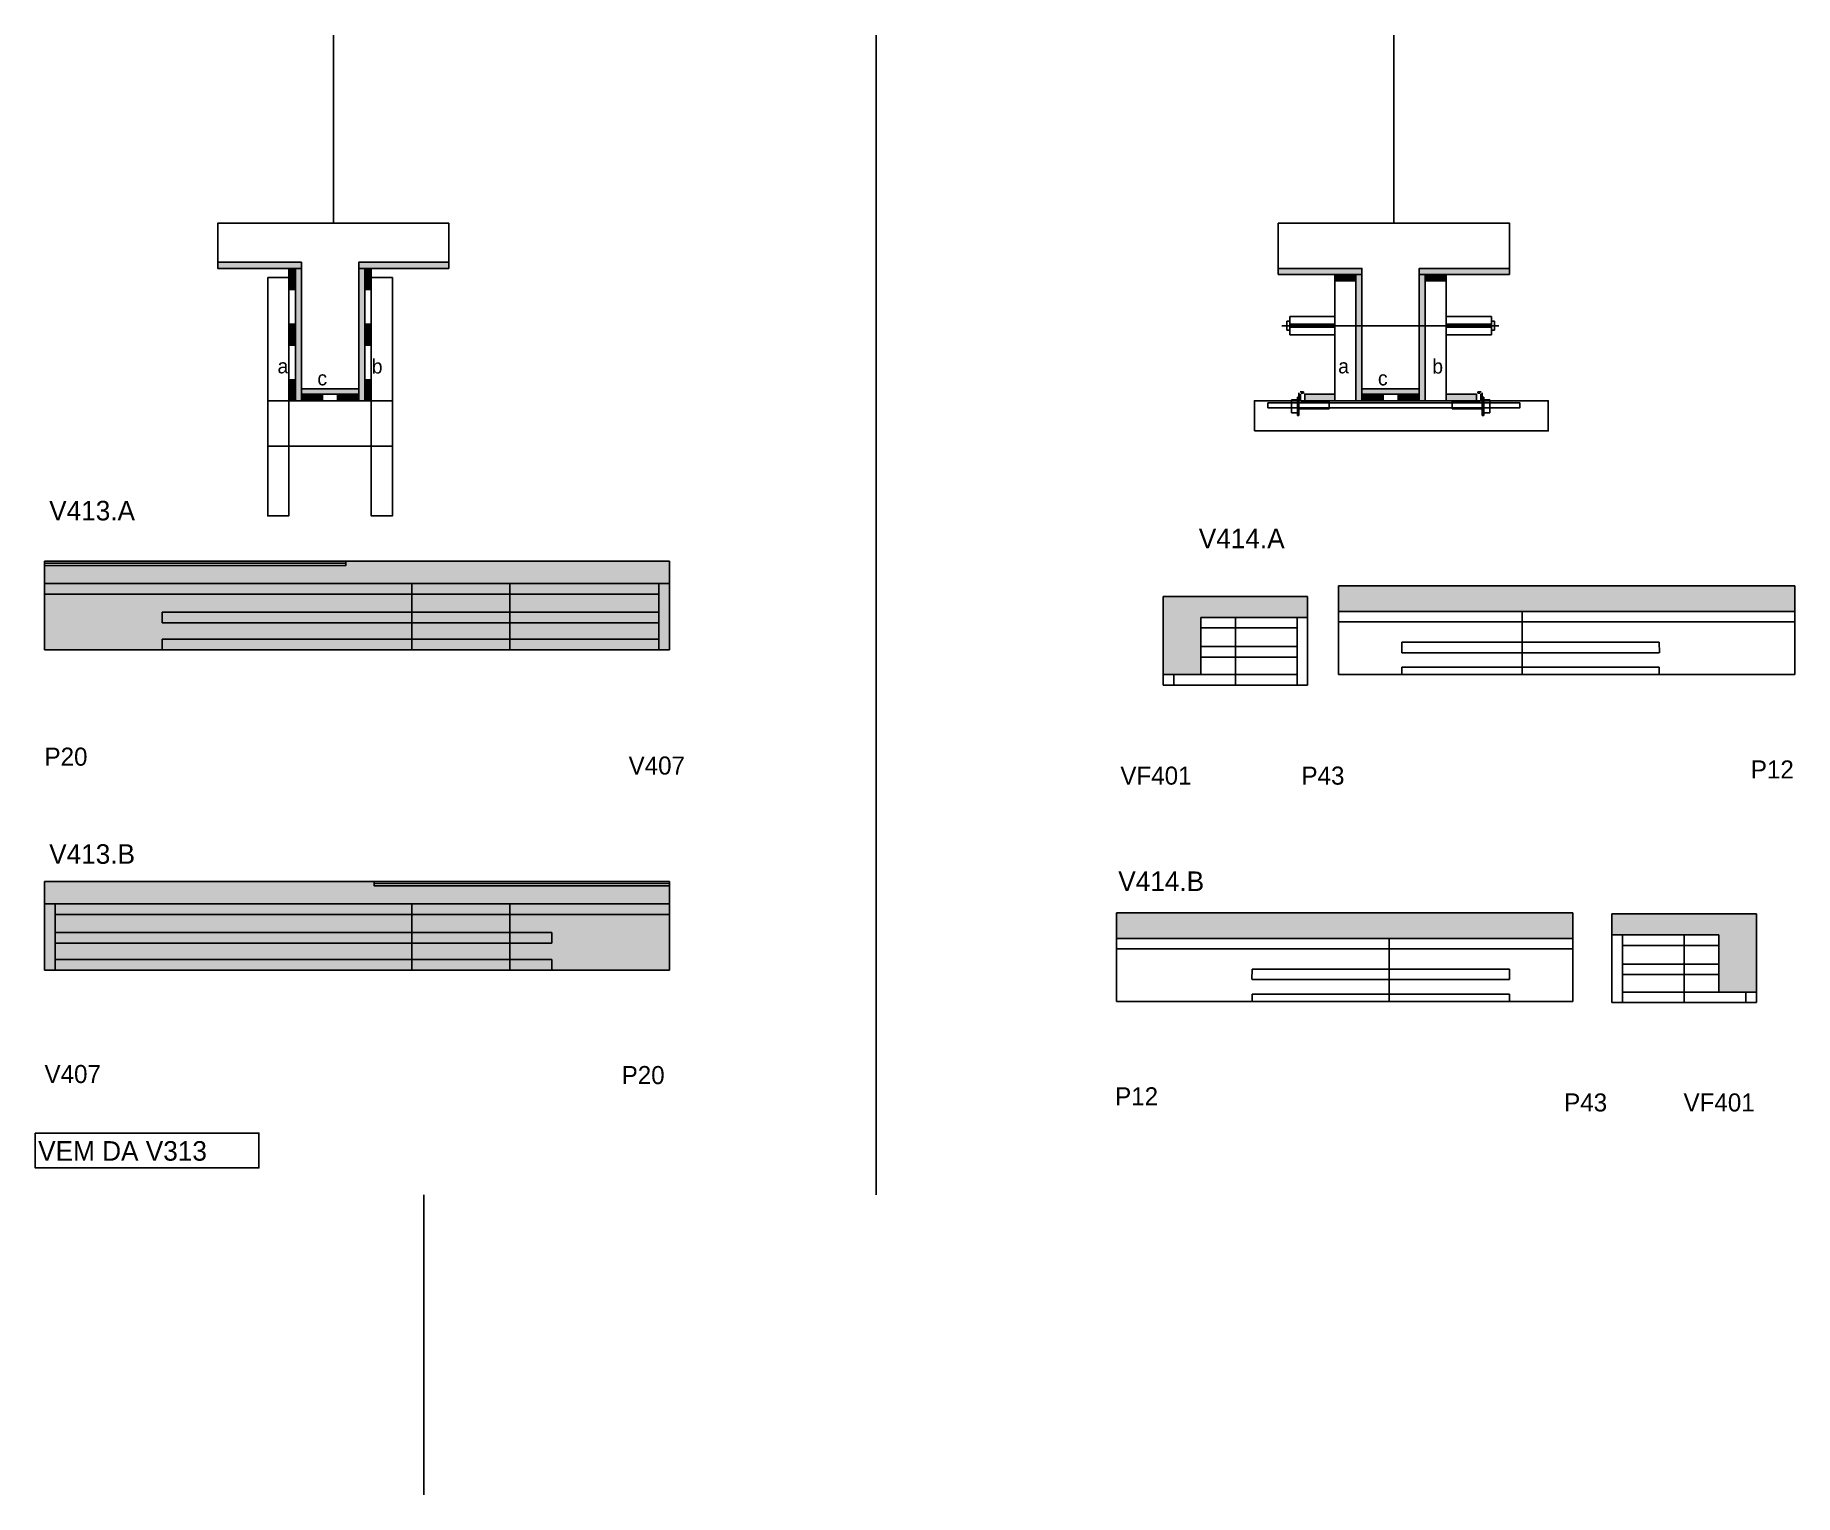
# Model space of a CAD drawing. Header units: metres. Extents: x 6444 to 7612, y 2593 to 3563.
import ezdxf

# ---------------------------------------------------------------- set-up
doc = ezdxf.new("R2010")
doc.units = ezdxf.units.M
for name, color, linetype in [('5', 7, 'Continuous'), ('barrote', 7, 'Continuous'), ('CONCRETO', 7, 'Continuous'), ('COTA', 7, 'Continuous'), ('detalhes', 7, 'Continuous'), ('Hachura', 7, 'Continuous'), ('Madeira', 7, 'Continuous'), ('Painéis', 7, 'Continuous'), ('presilha', 7, 'Continuous'), ('REAPROVEITAMENTO', 7, 'Continuous'), ('SARR_2.2x7', 7, 'Continuous'), ('SARR_3.5x7', 7, 'Continuous'), ('SARR_EDITAR', 7, 'Continuous'), ('SCO-___-LAJ', 7, 'Continuous'), ('TENSOR', 7, 'Continuous'), ('Texto Seção', 7, 'Continuous')]:
    doc.layers.add(name, color=color, linetype=linetype)

msp = doc.modelspace()

# ---------------------------------------------------------------- hatches: boundary and pattern name
at = {"layer": 'COTA'}
h = msp.add_hatch(color=7, dxfattribs=at)
h.dxf.hatch_style = 1
h.paths.add_polyline_path([(6649.8, 3210.4), (6449.8, 3210.4), (6449.8, 3210.4), (6449.8, 3198.4), (6449.8, 3198.4), (6864.8, 3198.4), (6864.8, 3198.4), (6864.8, 3213.4), (6864.8, 3213.4), (6649.8, 3213.4), (6649.8, 3213.4), (6649.8, 3210.4)])
h = msp.add_hatch(color=7, dxfattribs=at)
h.dxf.hatch_style = 1
h.paths.add_polyline_path([(7612.4, 3179.9), (7612.4, 3196.9), (7612.4, 3196.9), (7309.4, 3196.9), (7309.4, 3196.9), (7309.4, 3179.9), (7309.4, 3179.9), (7612.4, 3179.9)])
h = msp.add_hatch(color=7, dxfattribs=at)
h.dxf.hatch_style = 1
h.paths.add_polyline_path([(7217.8, 3175.9), (7288.8, 3175.9), (7288.8, 3175.9), (7288.8, 3189.9), (7288.8, 3189.9), (7192.8, 3189.9), (7192.8, 3189.9), (7192.8, 3137.9), (7192.8, 3137.9), (7217.8, 3137.9), (7217.8, 3137.9), (7217.8, 3175.9)])
h = msp.add_hatch(color=7, dxfattribs=at)
h.dxf.hatch_style = 1
h.paths.add_polyline_path([(6668.8, 2997.5), (6864.8, 2997.5), (6864.8, 2997.5), (6864.8, 2985.5), (6864.8, 2985.5), (6449.8, 2985.5), (6449.8, 2985.5), (6449.8, 3000.5), (6449.8, 3000.5), (6668.8, 3000.5), (6668.8, 3000.5), (6668.8, 2997.5)])
h = msp.add_hatch(color=7, dxfattribs=at)
h.dxf.hatch_style = 1
h.paths.add_polyline_path([(7161.9, 2979.6), (7161.9, 2962.6), (7161.9, 2962.6), (7464.9, 2962.6), (7464.9, 2962.6), (7464.9, 2979.6), (7464.9, 2979.6), (7161.9, 2979.6)])
h = msp.add_hatch(color=7, dxfattribs=at)
h.dxf.hatch_style = 1
h.paths.add_polyline_path([(7561.9, 2965), (7490.9, 2965), (7490.9, 2965), (7490.9, 2979), (7490.9, 2979), (7586.9, 2979), (7586.9, 2979), (7586.9, 2927), (7586.9, 2927), (7561.9, 2927), (7561.9, 2927), (7561.9, 2965)])
at = {"layer": 'Hachura'}
h = msp.add_hatch(color=7, dxfattribs=at)
h.dxf.hatch_style = 1
h.paths.add_polyline_path([(6620.4, 3407.9), (6620.4, 3411.9), (6620.4, 3411.9), (6564.8, 3411.9), (6564.8, 3411.9), (6564.8, 3407.9), (6564.8, 3407.9), (6620.4, 3407.9)])
h = msp.add_hatch(color=7, dxfattribs=at)
h.dxf.hatch_style = 1
h.paths.add_polyline_path([(6612, 3393.9), (6616.4, 3393.9), (6616.4, 3393.9), (6616.4, 3407.9), (6616.4, 3407.9), (6612, 3407.9), (6612, 3407.9), (6612, 3393.9)])
h = msp.add_hatch(color=7, dxfattribs=at)
h.dxf.hatch_style = 1
h.paths.add_polyline_path([(6616.4, 3407.9), (6620.4, 3407.9), (6620.4, 3407.9), (6620.4, 3319.9), (6620.4, 3319.9), (6616.4, 3319.9), (6616.4, 3319.9), (6616.4, 3407.9)])
h = msp.add_hatch(color=7, dxfattribs=at)
h.dxf.hatch_style = 1
h.paths.add_polyline_path([(6718.4, 3407.9), (6718.4, 3411.9), (6718.4, 3411.9), (6658.4, 3411.9), (6658.4, 3411.9), (6658.4, 3407.9), (6658.4, 3407.9), (6718.4, 3407.9)])
h = msp.add_hatch(color=7, dxfattribs=at)
h.dxf.hatch_style = 1
h.paths.add_polyline_path([(6662.4, 3409.9), (6658.4, 3409.9), (6658.4, 3409.9), (6658.4, 3319.9), (6658.4, 3319.9), (6662.4, 3319.9), (6662.4, 3319.9), (6662.4, 3409.9)])
h = msp.add_hatch(color=7, dxfattribs=at)
h.dxf.hatch_style = 1
h.paths.add_polyline_path([(6666.8, 3393.9), (6662.4, 3393.9), (6662.4, 3393.9), (6662.4, 3407.9), (6662.4, 3407.9), (6666.8, 3407.9), (6666.8, 3407.9), (6666.8, 3393.9)])
h = msp.add_hatch(color=7, dxfattribs=at)
h.dxf.hatch_style = 1
h.paths.add_polyline_path([(7324.9, 3403.9), (7324.9, 3407.9), (7324.9, 3407.9), (7269.3, 3407.9), (7269.3, 3407.9), (7269.3, 3403.9), (7269.3, 3403.9), (7324.9, 3403.9)])
h = msp.add_hatch(color=7, dxfattribs=at)
h.dxf.hatch_style = 1
h.paths.add_polyline_path([(7320.9, 3399.5), (7320.9, 3403.9), (7320.9, 3403.9), (7306.9, 3403.9), (7306.9, 3403.9), (7306.9, 3399.5), (7306.9, 3399.5), (7320.9, 3399.5)])
h = msp.add_hatch(color=7, dxfattribs=at)
h.dxf.hatch_style = 1
h.paths.add_polyline_path([(7320.9, 3403.9), (7324.9, 3403.9), (7324.9, 3403.9), (7324.9, 3319.9), (7324.9, 3319.9), (7320.9, 3319.9), (7320.9, 3319.9), (7320.9, 3403.9)])
h = msp.add_hatch(color=7, dxfattribs=at)
h.dxf.hatch_style = 1
h.paths.add_polyline_path([(7422.9, 3403.9), (7422.9, 3407.9), (7422.9, 3407.9), (7362.9, 3407.9), (7362.9, 3407.9), (7362.9, 3403.9), (7362.9, 3403.9), (7422.9, 3403.9)])
h = msp.add_hatch(color=7, dxfattribs=at)
h.dxf.hatch_style = 1
h.paths.add_polyline_path([(7366.9, 3403.9), (7362.9, 3403.9), (7362.9, 3403.9), (7362.9, 3319.9), (7362.9, 3319.9), (7366.9, 3319.9), (7366.9, 3319.9), (7366.9, 3403.9)])
h = msp.add_hatch(color=7, dxfattribs=at)
h.dxf.hatch_style = 1
h.paths.add_polyline_path([(7366.9, 3399.5), (7366.9, 3403.9), (7366.9, 3403.9), (7380.9, 3403.9), (7380.9, 3403.9), (7380.9, 3399.5), (7380.9, 3399.5), (7366.9, 3399.5)])
h = msp.add_hatch(color=7, dxfattribs=at)
h.dxf.hatch_style = 1
h.paths.add_polyline_path([(6612, 3356.9), (6616.4, 3356.9), (6616.4, 3356.9), (6616.4, 3370.9), (6616.4, 3370.9), (6612, 3370.9), (6612, 3370.9), (6612, 3356.9)])
h = msp.add_hatch(color=7, dxfattribs=at)
h.dxf.hatch_style = 1
h.paths.add_polyline_path([(6666.8, 3356.9), (6662.4, 3356.9), (6662.4, 3356.9), (6662.4, 3370.9), (6662.4, 3370.9), (6666.8, 3370.9), (6666.8, 3370.9), (6666.8, 3356.9)])
h = msp.add_hatch(color=7, dxfattribs=at)
h.dxf.hatch_style = 1
h.paths.add_polyline_path([(6612, 3319.9), (6616.4, 3319.9), (6616.4, 3319.9), (6616.4, 3333.9), (6616.4, 3333.9), (6612, 3333.9), (6612, 3333.9), (6612, 3319.9)])
h = msp.add_hatch(color=7, dxfattribs=at)
h.dxf.hatch_style = 1
h.paths.add_polyline_path([(6666.8, 3319.9), (6662.4, 3319.9), (6662.4, 3319.9), (6662.4, 3333.9), (6662.4, 3333.9), (6666.8, 3333.9), (6666.8, 3333.9), (6666.8, 3319.9)])
h = msp.add_hatch(color=7, dxfattribs=at)
h.dxf.hatch_style = 1
h.paths.add_polyline_path([(6658.4, 3324.3), (6658.4, 3327.9), (6658.4, 3327.9), (6620.4, 3327.9), (6620.4, 3327.9), (6620.4, 3324.3), (6620.4, 3324.3), (6658.4, 3324.3)])
h = msp.add_hatch(color=7, dxfattribs=at)
h.dxf.hatch_style = 1
h.paths.add_polyline_path([(6620.4, 3319.9), (6620.4, 3324.3), (6620.4, 3324.3), (6634.4, 3324.3), (6634.4, 3324.3), (6634.4, 3319.9), (6634.4, 3319.9), (6620.4, 3319.9)])
h = msp.add_hatch(color=7, dxfattribs=at)
h.dxf.hatch_style = 1
h.paths.add_polyline_path([(6658.4, 3319.9), (6658.4, 3324.3), (6658.4, 3324.3), (6644.4, 3324.3), (6644.4, 3324.3), (6644.4, 3319.9), (6644.4, 3319.9), (6658.4, 3319.9)])
h = msp.add_hatch(color=7, dxfattribs=at)
h.dxf.hatch_style = 1
h.paths.add_polyline_path([(7286.9, 3319.9), (7286.9, 3324.3), (7286.9, 3324.3), (7306.9, 3324.3), (7306.9, 3324.3), (7306.9, 3319.9), (7306.9, 3319.9), (7286.9, 3319.9)])
h = msp.add_hatch(color=7, dxfattribs=at)
h.dxf.hatch_style = 1
h.paths.add_polyline_path([(7362.9, 3324.3), (7362.9, 3327.9), (7362.9, 3327.9), (7324.9, 3327.9), (7324.9, 3327.9), (7324.9, 3324.3), (7324.9, 3324.3), (7362.9, 3324.3)])
h = msp.add_hatch(color=7, dxfattribs=at)
h.dxf.hatch_style = 1
h.paths.add_polyline_path([(7324.9, 3319.9), (7324.9, 3324.3), (7324.9, 3324.3), (7338.9, 3324.3), (7338.9, 3324.3), (7338.9, 3319.9), (7338.9, 3319.9), (7324.9, 3319.9)])
h = msp.add_hatch(color=7, dxfattribs=at)
h.dxf.hatch_style = 1
h.paths.add_polyline_path([(7362.9, 3319.9), (7362.9, 3324.3), (7362.9, 3324.3), (7348.9, 3324.3), (7348.9, 3324.3), (7348.9, 3319.9), (7348.9, 3319.9), (7362.9, 3319.9)])
h = msp.add_hatch(color=7, dxfattribs=at)
h.dxf.hatch_style = 1
h.paths.add_polyline_path([(7400.9, 3319.9), (7400.9, 3324.3), (7400.9, 3324.3), (7380.9, 3324.3), (7380.9, 3324.3), (7380.9, 3319.9), (7380.9, 3319.9), (7400.9, 3319.9)])
at = {"layer": 'REAPROVEITAMENTO'}
h = msp.add_hatch(color=7, dxfattribs=at)
h.dxf.hatch_style = 1
h.paths.add_polyline_path([(6864.8, 3154.7), (6864.8, 3198.7), (6864.8, 3198.7), (6449.8, 3198.2), (6449.8, 3198.2), (6449.8, 3154.2), (6449.8, 3154.2), (6864.8, 3154.7)])
h = msp.add_hatch(color=7, dxfattribs=at)
h.dxf.hatch_style = 1
h.paths.add_polyline_path([(6449.8, 2941.7), (6449.8, 2985.7), (6449.8, 2985.7), (6864.8, 2985.5), (6864.8, 2985.5), (6864.8, 2941.5), (6864.8, 2941.5), (6449.8, 2941.7), (6449.8, 2941.7)])

# ---------------------------------------------------------------- linework, layer by layer
at = {"color": 7, "lineweight": 25}
for p, q in [((7274.9, 3372.8), (7274.9, 3366.8)), ((7274.9, 3372.8), (7276.9, 3372.8)), ((7276.9, 3366.8), (7274.9, 3366.8)), ((7276.9, 3375.8), (7276.9, 3363.8)), ((7276.9, 3375.8), (7306.9, 3375.8)), ((7306.9, 3370.8), (7276.9, 3370.8)), ((7306.9, 3368.8), (7276.9, 3368.8)), ((7410.9, 3375.8), (7380.9, 3375.8)), ((7380.9, 3370.8), (7410.9, 3370.8)), ((7380.9, 3368.8), (7410.9, 3368.8)), ((7410.9, 3375.8), (7410.9, 3363.8)), ((7410.9, 3372.8), (7412.9, 3372.8)), ((7410.9, 3366.8), (7412.9, 3366.8)), ((7412.9, 3372.8), (7412.9, 3366.8)), ((7276.9, 3363.8), (7306.9, 3363.8)), ((7410.9, 3363.8), (7380.9, 3363.8)), ((6701.6, 2592.9), (6701.6, 2792.1))]:
    msp.add_line(p, q, dxfattribs=at)
at = {"layer": 'barrote', "color": 7, "lineweight": 25}
msp.add_lwpolyline([(7253.4, 3299.9), (7448.6, 3299.9), (7448.6, 3319.9), (7253.4, 3319.9)], close=True, dxfattribs=at)
at = {"layer": 'CONCRETO', "color": 7, "lineweight": 25}
for points in [[(6564.8, 3411.9), (6564.8, 3437.9), (6718.4, 3437.9), (6718.4, 3411.9), (6658.4, 3411.9), (6658.4, 3327.9), (6620.4, 3327.9), (6620.4, 3411.9)], [(7269.3, 3407.9), (7269.3, 3437.9), (7422.9, 3437.9), (7422.9, 3407.9), (7362.9, 3407.9), (7362.9, 3327.9), (7324.9, 3327.9), (7324.9, 3407.9)]]:
    msp.add_lwpolyline(points, close=True, dxfattribs=at)
at = {"layer": 'COTA', "color": 7, "lineweight": 25}
for p, q in [((7002.1, 3562.9), (7002.1, 2792.1)), ((6449.8, 3198.4), (6449.8, 3210.4)), ((6864.8, 3213.4), (6649.8, 3213.4)), ((6864.8, 3213.4), (6864.8, 3198.4)), ((7612.4, 3196.9), (7309.4, 3196.9)), ((7309.4, 3179.9), (7309.4, 3196.9)), ((7612.4, 3179.9), (7612.4, 3196.9)), ((7192.8, 3189.9), (7192.8, 3137.9)), ((7288.8, 3189.9), (7192.8, 3189.9)), ((7288.8, 3175.9), (7288.8, 3189.9)), ((6449.8, 3000.5), (6449.8, 2985.5)), ((6449.8, 3000.5), (6668.8, 3000.5)), ((6864.8, 2985.5), (6864.8, 2997.5)), ((7161.9, 2979.6), (7464.9, 2979.6)), ((7161.9, 2962.6), (7161.9, 2979.6)), ((7464.9, 2962.6), (7464.9, 2979.6)), ((7490.9, 2965), (7490.9, 2979)), ((7490.9, 2979), (7586.9, 2979)), ((7586.9, 2979), (7586.9, 2927))]:
    msp.add_line(p, q, dxfattribs=at)
at = {"layer": 'Defpoints', "color": 7, "lineweight": 25}
for p, q in [((6641.6, 3437.9), (6641.6, 3562.9)), ((7346.1, 3437.9), (7346.1, 3562.9))]:
    msp.add_line(p, q, dxfattribs=at)
at = {"layer": 'Madeira', "color": 7, "lineweight": 25}
for points in [[(6612, 3393.9), (6616.4, 3393.9), (6616.4, 3407.9), (6612, 3407.9)], [(6666.8, 3393.9), (6662.4, 3393.9), (6662.4, 3407.9), (6666.8, 3407.9)], [(7320.9, 3399.5), (7320.9, 3403.9), (7306.9, 3403.9), (7306.9, 3399.5)], [(7320.9, 3403.9), (7306.9, 3403.9), (7306.9, 3319.9), (7320.9, 3319.9)], [(7366.9, 3399.5), (7366.9, 3403.9), (7380.9, 3403.9), (7380.9, 3399.5)], [(7366.9, 3403.9), (7380.9, 3403.9), (7380.9, 3319.9), (7366.9, 3319.9)], [(6612, 3356.9), (6616.4, 3356.9), (6616.4, 3370.9), (6612, 3370.9)], [(6666.8, 3356.9), (6662.4, 3356.9), (6662.4, 3370.9), (6666.8, 3370.9)], [(6612, 3319.9), (6616.4, 3319.9), (6616.4, 3333.9), (6612, 3333.9)], [(6666.8, 3319.9), (6662.4, 3319.9), (6662.4, 3333.9), (6666.8, 3333.9)], [(6620.4, 3319.9), (6620.4, 3324.3), (6634.4, 3324.3), (6634.4, 3319.9)], [(6658.4, 3319.9), (6658.4, 3324.3), (6644.4, 3324.3), (6644.4, 3319.9)], [(7286.9, 3319.9), (7286.9, 3324.3), (7306.9, 3324.3), (7306.9, 3319.9)], [(7324.9, 3319.9), (7324.9, 3324.3), (7338.9, 3324.3), (7338.9, 3319.9)], [(7362.9, 3319.9), (7362.9, 3324.3), (7348.9, 3324.3), (7348.9, 3319.9)], [(7400.9, 3319.9), (7400.9, 3324.3), (7380.9, 3324.3), (7380.9, 3319.9)]]:
    msp.add_lwpolyline(points, close=True, dxfattribs=at)
at = {"layer": 'Painéis', "color": 7, "lineweight": 25}
for p, q in [((6449.8, 3198.4), (6864.8, 3198.4)), ((6449.8, 3154.4), (6449.8, 3198.4)), ((6693.8, 3154.4), (6693.8, 3198.4)), ((6758.8, 3154.4), (6758.8, 3198.4)), ((6864.8, 3154.4), (6864.8, 3198.4)), ((7612.4, 3179.9), (7309.4, 3179.9)), ((7309.4, 3137.9), (7309.4, 3179.9)), ((7431.4, 3137.9), (7431.4, 3179.9)), ((7612.4, 3137.9), (7612.4, 3179.9)), ((7288.8, 3175.9), (7217.8, 3175.9)), ((7217.8, 3175.9), (7217.8, 3137.9)), ((7240.8, 3130.9), (7240.8, 3175.9)), ((7288.8, 3130.9), (7288.8, 3175.9)), ((6449.8, 3154.4), (6864.8, 3154.4)), ((7192.8, 3130.9), (7192.8, 3137.9)), ((7217.8, 3137.9), (7192.8, 3137.9)), ((7612.4, 3137.9), (7309.4, 3137.9)), ((7288.8, 3130.9), (7192.8, 3130.9)), ((6864.8, 2985.5), (6449.8, 2985.5)), ((6449.8, 2941.5), (6449.8, 2985.5)), ((6693.8, 2941.5), (6693.8, 2985.5)), ((6758.8, 2941.5), (6758.8, 2985.5)), ((6864.8, 2941.5), (6864.8, 2985.5)), ((7161.9, 2962.6), (7464.9, 2962.6)), ((7161.9, 2920.6), (7161.9, 2962.6)), ((7342.9, 2920.6), (7342.9, 2962.6)), ((7464.9, 2920.6), (7464.9, 2962.6)), ((7490.9, 2965), (7561.9, 2965)), ((7490.9, 2920), (7490.9, 2965)), ((7538.9, 2920), (7538.9, 2965)), ((7561.9, 2965), (7561.9, 2927)), ((6864.8, 2941.5), (6449.8, 2941.5)), ((7561.9, 2927), (7586.9, 2927)), ((7586.9, 2920), (7586.9, 2927)), ((7161.9, 2920.6), (7464.9, 2920.6)), ((7490.9, 2920), (7586.9, 2920))]:
    msp.add_line(p, q, dxfattribs=at)
for points in [[(6620.4, 3407.9), (6620.4, 3411.9), (6564.8, 3411.9), (6564.8, 3407.9)], [(6616.4, 3407.9), (6620.4, 3407.9), (6620.4, 3319.9), (6616.4, 3319.9)], [(6718.4, 3407.9), (6718.4, 3411.9), (6658.4, 3411.9), (6658.4, 3407.9)], [(6662.4, 3407.9), (6658.4, 3407.9), (6658.4, 3319.9), (6662.4, 3319.9)], [(7324.9, 3403.9), (7324.9, 3407.9), (7269.3, 3407.9), (7269.3, 3403.9)], [(7320.9, 3403.9), (7324.9, 3403.9), (7324.9, 3319.9), (7320.9, 3319.9)], [(7422.9, 3403.9), (7422.9, 3407.9), (7362.9, 3407.9), (7362.9, 3403.9)], [(7366.9, 3403.9), (7362.9, 3403.9), (7362.9, 3319.9), (7366.9, 3319.9)], [(6658.4, 3324.3), (6658.4, 3327.9), (6620.4, 3327.9), (6620.4, 3324.3)], [(7362.9, 3324.3), (7362.9, 3327.9), (7324.9, 3327.9), (7324.9, 3324.3)], [(6449.8, 3213.4), (6649.8, 3213.4), (6649.8, 3210.4), (6449.8, 3210.4)], [(6864.8, 3000.5), (6668.8, 3000.5), (6668.8, 2997.5), (6864.8, 2997.5)]]:
    msp.add_lwpolyline(points, close=True, dxfattribs=at)
at = {"layer": 'presilha', "color": 7, "lineweight": 25}
for p, q in [((7278, 3320.6), (7282, 3320.6)), ((7278, 3320.6), (7278, 3311.9)), ((7282, 3322.2), (7283, 3322.2)), ((7282, 3310.2), (7282, 3322.2)), ((7282, 3320.6), (7282, 3311.9)), ((7283, 3319), (7283, 3325.1)), ((7283, 3322.2), (7283, 3310.2)), ((7286, 3325.9), (7283.8, 3325.9)), ((7284, 3319.6), (7284, 3324.5)), ((7286, 3324.9), (7284.4, 3324.9)), ((7286, 3325.9), (7286, 3324.9)), ((7401.8, 3325.9), (7401.8, 3324.9)), ((7401.8, 3325.9), (7404, 3325.9)), ((7401.8, 3324.9), (7403.4, 3324.9)), ((7403.8, 3319.6), (7403.8, 3324.5)), ((7404.8, 3319), (7404.8, 3325.1)), ((7405.8, 3322.2), (7404.8, 3322.2)), ((7404.8, 3322.2), (7404.8, 3310.2)), ((7405.8, 3310.2), (7405.8, 3322.2)), ((7409.8, 3320.6), (7405.8, 3320.6)), ((7405.8, 3320.6), (7405.8, 3311.9)), ((7409.8, 3320.6), (7409.8, 3311.9)), ((7282, 3311.9), (7278, 3311.9)), ((7283, 3310.2), (7282, 3310.2)), ((7303, 3314.6), (7283, 3314.6)), ((7303, 3319.2), (7284.4, 3319.2)), ((7303, 3319.2), (7303, 3314.6)), ((7384.8, 3319.2), (7384.8, 3314.6)), ((7384.8, 3319.2), (7403.4, 3319.2)), ((7384.8, 3314.6), (7404.8, 3314.6)), ((7404.8, 3310.2), (7405.8, 3310.2)), ((7405.8, 3311.9), (7409.8, 3311.9))]:
    msp.add_line(p, q, dxfattribs=at)
at = {"layer": 'SARR_2.2x7', "color": 7, "lineweight": 25}
for p, q in [((6449.8, 3191.4), (6693.8, 3191.4)), ((6693.8, 3191.4), (6758.8, 3191.4)), ((6758.8, 3191.4), (6857.9, 3191.4)), ((6857.9, 3154.4), (6857.9, 3198.4)), ((6527.8, 3179.4), (6693.8, 3179.4)), ((6527.8, 3172.4), (6527.8, 3179.4)), ((6527.8, 3172.4), (6693.8, 3172.4)), ((6693.8, 3179.4), (6758.8, 3179.4)), ((6693.8, 3172.4), (6758.8, 3172.4)), ((6758.8, 3179.4), (6857.9, 3179.4)), ((6758.8, 3172.4), (6857.9, 3172.4)), ((7217.8, 3168.9), (7240.8, 3168.9)), ((7240.8, 3168.9), (7281.9, 3168.9)), ((7281.8, 3130.9), (7281.8, 3175.9)), ((7309.4, 3172.9), (7431.4, 3172.9)), ((7612.4, 3172.9), (7431.4, 3172.9)), ((6527.8, 3161.4), (6693.8, 3161.4)), ((6527.8, 3154.4), (6527.8, 3161.4)), ((6693.8, 3161.4), (6758.8, 3161.4)), ((6758.8, 3161.4), (6857.9, 3161.4)), ((7217.8, 3156.5), (7240.8, 3156.5)), ((7240.8, 3156.5), (7281.9, 3156.5)), ((7431.4, 3159.5), (7351.4, 3159.5)), ((7351.4, 3159.5), (7351.4, 3152.5)), ((7522.4, 3159.5), (7431.4, 3159.5)), ((7522.4, 3159.5), (7522.5, 3152.5)), ((7217.8, 3149.5), (7240.8, 3149.5)), ((7240.8, 3149.5), (7281.9, 3149.5)), ((7431.4, 3152.5), (7351.4, 3152.5)), ((7522.4, 3152.5), (7431.4, 3152.5)), ((7192.8, 3137.9), (7240.8, 3137.9)), ((7199.8, 3130.9), (7199.8, 3137.9)), ((7240.8, 3137.9), (7281.9, 3137.9)), ((7431.4, 3142.9), (7351.4, 3142.9)), ((7351.4, 3142.9), (7351.4, 3137.9)), ((7522.4, 3142.9), (7431.4, 3142.9)), ((7522.4, 3142.9), (7522.4, 3137.9)), ((6456.8, 2941.5), (6456.8, 2985.5)), ((6693.8, 2978.5), (6456.8, 2978.5)), ((6758.8, 2978.5), (6693.8, 2978.5)), ((6864.8, 2978.5), (6758.8, 2978.5)), ((6693.8, 2966.5), (6456.8, 2966.5)), ((6693.8, 2959.5), (6456.8, 2959.5)), ((6758.8, 2966.5), (6693.8, 2966.5)), ((6758.8, 2959.5), (6693.8, 2959.5)), ((6786.8, 2966.5), (6758.8, 2966.5)), ((6786.8, 2959.5), (6758.8, 2959.5)), ((6786.8, 2959.5), (6786.8, 2966.5)), ((7497.9, 2920), (7497.9, 2965)), ((7538.9, 2958), (7497.9, 2958)), ((7561.9, 2958), (7538.9, 2958)), ((6693.8, 2948.5), (6456.8, 2948.5)), ((6758.8, 2948.5), (6693.8, 2948.5)), ((6786.8, 2948.5), (6758.8, 2948.5)), ((6786.8, 2941.5), (6786.8, 2948.5)), ((7161.9, 2955.6), (7342.9, 2955.6)), ((7464.9, 2955.6), (7342.9, 2955.6)), ((7538.9, 2945.6), (7497.9, 2945.6)), ((7561.9, 2945.6), (7538.9, 2945.6)), ((7251.9, 2942.2), (7251.8, 2935.3)), ((7251.9, 2942.2), (7342.9, 2942.2)), ((7251.9, 2935.2), (7342.9, 2935.2)), ((7342.9, 2942.2), (7422.9, 2942.2)), ((7342.9, 2935.2), (7422.9, 2935.2)), ((7422.9, 2942.2), (7422.9, 2935.3)), ((7538.9, 2938.6), (7497.9, 2938.6)), ((7561.9, 2938.6), (7538.9, 2938.6)), ((7251.9, 2925.6), (7342.9, 2925.6)), ((7251.9, 2925.6), (7251.9, 2920.6)), ((7342.9, 2925.6), (7422.9, 2925.6)), ((7422.9, 2925.6), (7422.9, 2920.6)), ((7538.9, 2927), (7497.9, 2927)), ((7586.9, 2927), (7538.9, 2927)), ((7579.9, 2920), (7579.9, 2927))]:
    msp.add_line(p, q, dxfattribs=at)
at = {"layer": 'SARR_3.5x7', "color": 7, "lineweight": 25}
for p, q in [((7431.4, 3177.7), (7431.4, 3137.9)), ((7342.9, 2960.4), (7342.9, 2920.6))]:
    msp.add_line(p, q, dxfattribs=at)
for points in [[(6598, 3401.9), (6612, 3401.9), (6612, 3243.4), (6598, 3243.4)], [(6680.8, 3401.9), (6666.8, 3401.9), (6666.8, 3243.4), (6680.8, 3243.4)], [(6598, 3319.9), (6680.8, 3319.9), (6680.8, 3289.8), (6598, 3289.8)]]:
    msp.add_lwpolyline(points, close=True, dxfattribs=at)
at = {"layer": 'SARR_EDITAR', "color": 7, "lineweight": 25}
for p, q in [((6649.8, 3211.9), (6449.8, 3211.9)), ((6668.8, 2999), (6864.8, 2999))]:
    msp.add_line(p, q, dxfattribs=at)
at = {"layer": 'SCO-___-LAJ', "color": 7, "lineweight": 25}
msp.add_lwpolyline([(7262.4, 3318.5), (7429.8, 3318.5), (7429.8, 3315.3), (7262.4, 3315.3)], close=True, dxfattribs=at)
at = {"layer": 'TENSOR', "color": 7, "lineweight": 25}
msp.add_line((7415.9, 3369.8), (7271.6, 3369.8), dxfattribs=at)
at = {"layer": 'Texto Seção', "color": 7, "lineweight": 25}
msp.add_lwpolyline([(6443.5, 2833.3), (6592.1, 2833.3), (6592.1, 2810.1), (6443.5, 2810.1)], close=True, dxfattribs=at)

# ---------------------------------------------------------------- texts
at = {"layer": '5', "color": 7, "lineweight": 25}
for s, p in [('P20', (6449.7, 3077.4)), ('V407', (6837.7, 3071.5)), ('VF401', (7164.4, 3064.8)), ('P43', (7284.7, 3064.8)), ('P12', (7583.2, 3068.9)), ('V407', (6449.7, 2866.5)), ('P20', (6833.1, 2865.8)), ('P12', (7160.9, 2851.7)), ('P43', (7459.2, 2847.6)), ('VF401', (7538.5, 2847.6))]:
    msp.add_text(s, height=12, dxfattribs=at).set_placement(p)
at = {"layer": 'detalhes', "color": 7, "lineweight": 25}
for s, p in [('a', (6604.5, 3338.1)), ('b', (6667.1, 3338)), ('a', (7309.1, 3338.1)), ('b', (7371.6, 3338)), ('c', (6631, 3330.1)), ('c', (7335.5, 3330.1))]:
    msp.add_text(s, height=9.6, dxfattribs=at).set_placement(p)
at = {"layer": 'Texto Seção', "color": 7, "lineweight": 25}
for s, p in [('V413.A', (6452.8, 3240.4)), ('V414.A', (7216.5, 3221.9)), ('V413.B', (6452.8, 3012.2)), ('V414.B', (7163, 2994.1)), ('VEM DA V313', (6445.5, 2814.9))]:
    msp.add_text(s, height=13, dxfattribs=at).set_placement(p)

doc.saveas('drawing.dxf')
